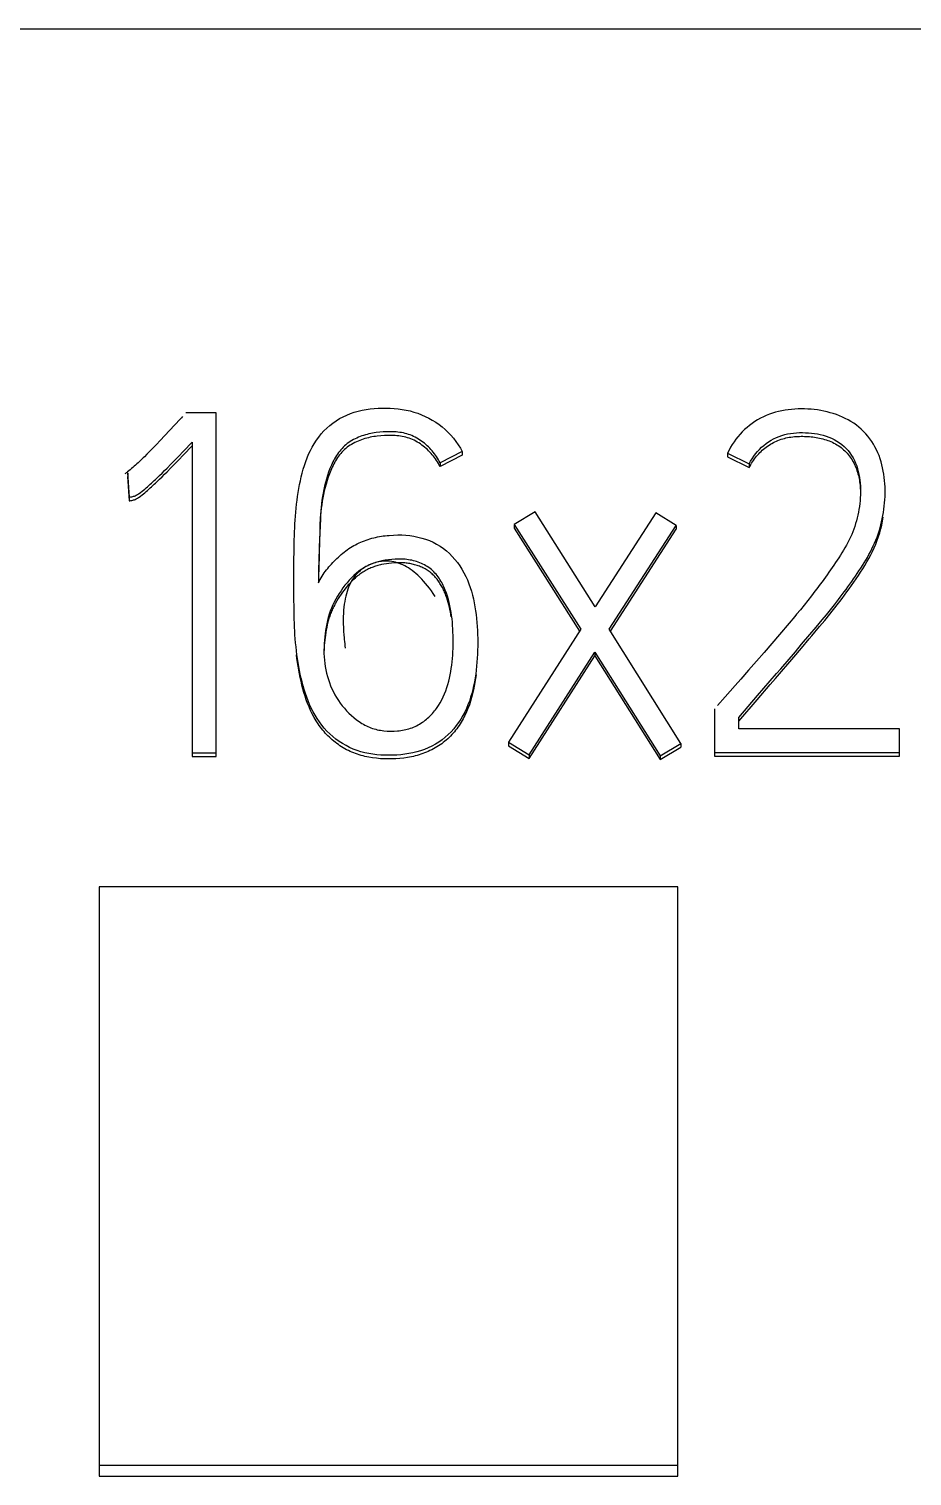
# Model space of a CAD drawing. Extents: x 0 to 594, y 0 to 420.
# Drawn here: x 262.76 to 265.81, y 358.62 to 363.62 of the extents above; entities that cross this region are included whole.
import ezdxf

# ---------------------------------------------------------------- set-up
doc = ezdxf.new("R2010")
doc.units = 0
doc.header["$LTSCALE"] = 32.67
doc.layers.add('10000_FRONT', color=7, linetype='CONTINUOUS')
doc.layers.add('10500_FRONT_LABELING', color=7, linetype='CONTINUOUS')

msp = doc.modelspace()

# ---------------------------------------------------------------- linework, layer by layer
at = {"layer": '10000_FRONT', "color": 7, "linetype": 'CONTINUOUS'}
for p, q in [((255.6, 363.617), (280.4, 363.617)), ((263, 360.6525), (263, 358.6157)), ((265, 360.6525), (263, 360.6525)), ((265, 358.6157), (265, 360.6525)), ((263, 358.6538), (265, 358.6538)), ((263, 358.6157), (265, 358.6157))]:
    msp.add_line(p, q, dxfattribs=at)
at = {"layer": '10500_FRONT_LABELING', "color": 7, "linetype": 'CONTINUOUS'}
for p, q in [((263.2796, 362.2686), (263.2429, 362.2291)), ((263.4041, 362.2906), (263.2993, 362.2906)), ((263.4041, 361.1021), (263.4041, 362.2906)), ((263.21, 362.1942), (263.1976, 362.1812)), ((263.2265, 362.2116), (263.21, 362.1942)), ((263.2429, 362.2291), (263.2265, 362.2116)), ((263.1725, 362.1554), (263.1641, 362.1469)), ((263.1851, 362.1683), (263.1725, 362.1554)), ((263.1976, 362.1812), (263.1851, 362.1683)), ((263.2737, 362.1395), (263.2909, 362.1574)), ((263.2737, 362.1268), (263.2909, 362.1447)), ((263.2909, 362.1574), (263.3209, 362.189)), ((263.2909, 362.1447), (263.3209, 362.1763)), ((263.3209, 362.189), (263.3209, 361.1021)), ((264.2546, 362.1563), (264.178, 362.117)), ((264.2546, 362.1436), (264.178, 362.1043)), ((264.2546, 362.1563), (264.2546, 362.1436)), ((265.1717, 362.1514), (265.1717, 362.1387)), ((265.1717, 362.1514), (265.2466, 362.1137)), ((263.2258, 362.0906), (263.2346, 362.0994)), ((263.2346, 362.0994), (263.2477, 362.1127)), ((263.2346, 362.0867), (263.2477, 362.1)), ((263.2477, 362.1127), (263.2607, 362.1261)), ((263.2477, 362.1), (263.2607, 362.1134)), ((263.2607, 362.1261), (263.2737, 362.1395)), ((263.2607, 362.1134), (263.2737, 362.1268)), ((264.178, 362.117), (264.178, 362.1043)), ((265.1717, 362.1387), (265.2466, 362.101)), ((265.2466, 362.1137), (265.2466, 362.101)), ((263.0979, 362.0826), (263.1029, 361.9991)), ((263.0979, 362.0699), (263.1029, 361.9864)), ((263.098, 362.0813), (263.098, 362.0686)), ((263.208, 362.0731), (263.2169, 362.0818)), ((263.208, 362.0604), (263.2169, 362.0691)), ((263.2169, 362.0818), (263.2258, 362.0906)), ((263.2169, 362.0691), (263.2258, 362.0779)), ((263.2258, 362.0779), (263.2346, 362.0867)), ((263.1029, 361.9991), (263.1029, 361.9864)), ((264.5059, 361.9483), (264.4344, 361.9041)), ((264.714, 361.6192), (264.5059, 361.9483)), ((264.9237, 361.945), (264.714, 361.6192)), ((264.9936, 361.9008), (264.9237, 361.945)), ((264.4344, 361.9041), (264.4344, 361.8914)), ((264.4344, 361.9041), (264.664, 361.5422)), ((264.7622, 361.5422), (264.9936, 361.9008)), ((264.9936, 361.9008), (264.9936, 361.8881)), ((263.7612, 361.8501), (263.7582, 361.7521)), ((264.0016, 361.8664), (264.0316, 361.8681)), ((264.4344, 361.8914), (264.66, 361.5359)), ((264.7663, 361.5358), (264.9936, 361.8881)), ((263.6726, 361.7828), (263.673, 361.8102)), ((263.6721, 361.728), (263.6723, 361.7554)), ((263.6723, 361.7554), (263.6726, 361.7828)), ((263.6721, 361.6929), (263.6721, 361.728)), ((263.6722, 361.6732), (263.6721, 361.7006)), ((263.6724, 361.6458), (263.6722, 361.6732)), ((263.6729, 361.6184), (263.6724, 361.6458)), ((265.4612, 361.6574), (265.4486, 361.6414)), ((265.4736, 361.6735), (265.4612, 361.6574)), ((263.6734, 361.591), (263.6729, 361.6184)), ((265.4359, 361.6255), (265.423, 361.6097)), ((265.4486, 361.6414), (265.4359, 361.6255)), ((265.4988, 361.5754), (265.5129, 361.5926)), ((265.5072, 361.5729), (265.5246, 361.5944)), ((265.5129, 361.5926), (265.5268, 361.6098)), ((265.5268, 361.6098), (265.5406, 361.6272)), ((264.664, 361.5422), (264.4144, 361.1525)), ((265.0102, 361.1476), (264.7622, 361.5422)), ((265.3838, 361.5629), (265.3508, 361.5241)), ((265.4035, 361.5862), (265.3838, 361.5629)), ((265.4562, 361.5241), (265.4776, 361.5497)), ((265.4776, 361.5497), (265.4988, 361.5754)), ((265.4896, 361.5515), (265.5072, 361.5729)), ((264.2229, 361.5024), (264.2228, 361.509)), ((264.3079, 361.4967), (264.3079, 361.4789)), ((265.3243, 361.4932), (265.2977, 361.4624)), ((265.3508, 361.5241), (265.3243, 361.4932)), ((265.4272, 361.4771), (265.454, 361.5089)), ((265.4275, 361.4902), (265.4562, 361.5241)), ((264.4859, 361.1083), (264.7123, 361.4636)), ((264.4859, 361.0956), (264.7123, 361.4509)), ((264.7123, 361.4636), (264.7123, 361.4509)), ((264.7123, 361.4636), (264.9387, 361.105)), ((264.7123, 361.4509), (264.9387, 361.0923)), ((265.2977, 361.4624), (265.271, 361.4316)), ((265.3551, 361.4059), (265.4059, 361.4648)), ((265.4002, 361.4455), (265.4272, 361.4771)), ((265.4059, 361.4648), (265.4275, 361.4902)), ((265.2443, 361.4009), (265.2174, 361.3703)), ((265.271, 361.4316), (265.2443, 361.4009)), ((265.2733, 361.2985), (265.3186, 361.351)), ((265.2752, 361.3134), (265.3187, 361.3639)), ((265.1636, 361.3092), (265.1367, 361.2786)), ((265.2099, 361.2376), (265.2752, 361.3134)), ((265.2099, 361.2249), (265.2733, 361.2985)), ((265.1267, 361.2671), (265.1267, 361.1038)), ((265.2099, 361.1983), (265.2099, 361.2376)), ((265.7658, 361.1983), (265.2099, 361.1983)), ((265.7658, 361.1038), (265.7658, 361.1983)), ((264.4144, 361.1525), (264.4144, 361.1398)), ((264.4144, 361.1525), (264.4859, 361.1083)), ((264.9387, 361.105), (265.0102, 361.1476)), ((265.0102, 361.1476), (265.0102, 361.1349)), ((263.3209, 361.1148), (263.4041, 361.1148)), ((263.3209, 361.1021), (263.4041, 361.1021)), ((264.4144, 361.1398), (264.4859, 361.0956)), ((264.4859, 361.1083), (264.4859, 361.0956)), ((264.9387, 361.0923), (265.0102, 361.1349)), ((264.9387, 361.105), (264.9387, 361.0923)), ((265.1267, 361.1165), (265.7658, 361.1165)), ((265.1267, 361.1038), (265.7658, 361.1038))]:
    msp.add_line(p, q, dxfattribs=at)
for points in [[(263.673, 361.8102), (263.6734, 361.8376), (263.6738, 361.8513), (263.6742, 361.865), (263.6747, 361.8787), (263.6753, 361.8924), (263.676, 361.9061), (263.6769, 361.9198), (263.6779, 361.9335), (263.6791, 361.9471), (263.6803, 361.9608), (263.6818, 361.9744), (263.6834, 361.988), (263.6852, 362.0016), (263.6872, 362.0152), (263.6894, 362.0287), (263.6919, 362.0422), (263.6948, 362.0556), (263.6979, 362.069), (263.7012, 362.0822), (263.7049, 362.0955), (263.709, 362.1086), (263.7134, 362.1216), (263.7182, 362.1345), (263.7235, 362.1471), (263.7294, 362.1596), (263.7358, 362.1717), (263.7428, 362.1836), (263.7502, 362.1952), (263.7583, 362.2064), (263.7669, 362.2172), (263.7761, 362.2275), (263.7859, 362.2372), (263.7963, 362.2464), (263.8072, 362.2549), (263.8186, 362.2628), (263.8304, 362.2701), (263.8426, 362.2768), (263.8551, 362.2827), (263.868, 362.288), (263.8812, 362.2925), (263.8946, 362.2964), (263.9081, 362.2995), (263.9218, 362.302), (263.9356, 362.3039), (263.9495, 362.3054), (263.9634, 362.3063), (263.9773, 362.3068), (263.9913, 362.3069), (264.0052, 362.3065), (264.0191, 362.3056), (264.033, 362.3043), (264.0468, 362.3023), (264.0605, 362.2997), (264.074, 362.2966), (264.0875, 362.2928)], [(264.0875, 362.2928), (264.1007, 362.2885), (264.1137, 362.2835), (264.1264, 362.2779), (264.1389, 362.2717), (264.151, 362.265), (264.1628, 362.2577), (264.1742, 362.2498), (264.1852, 362.2413), (264.1958, 362.2323), (264.2058, 362.2228), (264.2153, 362.2128), (264.2243, 362.2023), (264.2327, 362.1913), (264.2406, 362.18), (264.2479, 362.1683), (264.2546, 362.1563)], [(265.7159, 362.0051), (265.7159, 362.0231), (265.7156, 362.0342), (265.715, 362.0452), (265.7141, 362.0562), (265.7128, 362.0672), (265.7113, 362.0781), (265.7095, 362.089), (265.7073, 362.0998), (265.7048, 362.1106), (265.702, 362.1213), (265.6987, 362.1318), (265.695, 362.1422), (265.6908, 362.1525), (265.6861, 362.1625), (265.681, 362.1724), (265.6755, 362.182), (265.6696, 362.1914), (265.6632, 362.2004), (265.6563, 362.2091), (265.649, 362.2175), (265.6413, 362.2256), (265.6334, 362.2334), (265.6252, 362.2409), (265.6165, 362.2479), (265.6075, 362.2544), (265.598, 362.2604), (265.5883, 362.2659), (265.5784, 362.271), (265.5682, 362.2757), (265.5579, 362.28), (265.5474, 362.2839), (265.5368, 362.2875), (265.5261, 362.2907), (265.5152, 362.2937), (265.5043, 362.2962), (265.4933, 362.2984), (265.4822, 362.3001), (265.4711, 362.3014), (265.4599, 362.3024), (265.4487, 362.3031), (265.4375, 362.3035), (265.4263, 362.3037), (265.415, 362.3035), (265.4038, 362.303), (265.3925, 362.3021), (265.3813, 362.301), (265.3701, 362.2994), (265.359, 362.2975), (265.348, 362.2951), (265.3371, 362.2923), (265.3264, 362.289), (265.3158, 362.2853), (265.3054, 362.2811), (265.2951, 362.2765), (265.2851, 362.2714), (265.2754, 362.2658), (265.2658, 362.2598), (265.2566, 362.2535), (265.2476, 362.2467), (265.2389, 362.2396), (265.2305, 362.2321), (265.2224, 362.2243), (265.2147, 362.2162), (265.2074, 362.2077), (265.2004, 362.199), (265.1938, 362.1899), (265.1876, 362.1807), (265.1818, 362.1711), (265.1765, 362.1614), (265.1717, 362.1514)], [(263.2876, 362.2775), (263.2836, 362.273), (263.2796, 362.2686)], [(264.178, 362.1043), (264.1751, 362.1099), (264.172, 362.1154), (264.1687, 362.1208), (264.1654, 362.126), (264.1619, 362.131), (264.1583, 362.136), (264.1546, 362.1408), (264.1507, 362.1455), (264.1467, 362.1501), (264.1425, 362.1545), (264.1382, 362.1589), (264.1338, 362.1632), (264.1292, 362.1673), (264.1245, 362.1714), (264.1197, 362.1753), (264.1147, 362.179), (264.1096, 362.1826), (264.1044, 362.1861), (264.0991, 362.1893), (264.0937, 362.1924), (264.0882, 362.1952), (264.0826, 362.1979), (264.0769, 362.2003), (264.0711, 362.2024), (264.0652, 362.2043), (264.0593, 362.206), (264.0533, 362.2075), (264.0472, 362.2087), (264.0411, 362.2097), (264.0349, 362.2106), (264.0287, 362.2112), (264.0225, 362.2117), (264.0163, 362.2121), (264.0101, 362.2123), (263.9976, 362.2123), (263.9852, 362.2119), (263.9729, 362.2111), (263.9606, 362.2098), (263.9545, 362.209), (263.9484, 362.208), (263.9423, 362.2069), (263.9362, 362.2056), (263.9301, 362.2042), (263.9241, 362.2027), (263.918, 362.201), (263.912, 362.1991), (263.9061, 362.1971), (263.9002, 362.1949), (263.8944, 362.1925), (263.8886, 362.19), (263.883, 362.1872), (263.8775, 362.1844), (263.8721, 362.1813), (263.8668, 362.178), (263.8617, 362.1746), (263.8567, 362.171), (263.852, 362.1671), (263.8474, 362.1631), (263.8429, 362.1589), (263.8387, 362.1545), (263.8346, 362.15), (263.8307, 362.1452), (263.827, 362.1403), (263.8234, 362.1353), (263.82, 362.1302), (263.8168, 362.1249), (263.8136, 362.1195), (263.8106, 362.114), (263.8078, 362.1085), (263.8051, 362.1028), (263.8, 362.0913), (263.7953, 362.0797), (263.7911, 362.0679), (263.7872, 362.0561), (263.7836, 362.0442), (263.7804, 362.0323), (263.7775, 362.0204), (263.7749, 362.0084), (263.7726, 361.9964), (263.7706, 361.9844), (263.7688, 361.9723), (263.7673, 361.9602), (263.7661, 361.9481), (263.765, 361.9359), (263.7641, 361.9237), (263.7628, 361.8992), (263.7619, 361.8747), (263.7612, 361.8501)], [(264.178, 362.117), (264.175, 362.1227), (264.1719, 362.1283), (264.1686, 362.1337), (264.1652, 362.139), (264.1616, 362.1441), (264.158, 362.1491), (264.1542, 362.154), (264.1502, 362.1588), (264.1461, 362.1634), (264.1419, 362.1679), (264.1375, 362.1723), (264.133, 362.1767), (264.1283, 362.1808), (264.1235, 362.1849), (264.1185, 362.1889), (264.1135, 362.1926), (264.1083, 362.1963), (264.103, 362.1997), (264.0976, 362.2029), (264.092, 362.206), (264.0864, 362.2088), (264.0807, 362.2114), (264.0748, 362.2138), (264.0689, 362.2159), (264.0629, 362.2177), (264.0569, 362.2193), (264.0508, 362.2207), (264.0446, 362.2219), (264.0383, 362.2228), (264.0321, 362.2236), (264.0258, 362.2242), (264.0195, 362.2246), (264.0131, 362.2249), (264.0068, 362.225), (263.9942, 362.2249), (263.9816, 362.2244), (263.9691, 362.2235), (263.9567, 362.222), (263.9505, 362.221), (263.9443, 362.22), (263.9381, 362.2187), (263.9319, 362.2174), (263.9258, 362.2158), (263.9196, 362.2141), (263.9135, 362.2123), (263.9075, 362.2102), (263.9015, 362.2081), (263.8955, 362.2057), (263.8897, 362.2031), (263.884, 362.2004), (263.8783, 362.1975), (263.8728, 362.1944), (263.8675, 362.1912), (263.8623, 362.1877), (263.8572, 362.184), (263.8523, 362.1802), (263.8476, 362.1761), (263.8431, 362.1718), (263.8388, 362.1674), (263.8347, 362.1627), (263.8308, 362.1579), (263.827, 362.153), (263.8233, 362.1479), (263.8199, 362.1427), (263.8166, 362.1373), (263.8134, 362.1318), (263.8104, 362.1263), (263.8075, 362.1206), (263.8047, 362.1149), (263.8021, 362.109), (263.7972, 362.0973), (263.7927, 362.0853), (263.7886, 362.0733), (263.7849, 362.0613), (263.7815, 362.0492), (263.7785, 362.0372), (263.7757, 362.025), (263.7733, 362.0129), (263.7712, 362.0006), (263.7693, 361.9884), (263.7677, 361.9761), (263.7664, 361.9638), (263.7652, 361.9514), (263.7643, 361.939), (263.7635, 361.9266), (263.7624, 361.9018), (263.7616, 361.8768)], [(265.2466, 362.1137), (265.2511, 362.1227), (265.2562, 362.1315), (265.2618, 362.1401), (265.2679, 362.1483), (265.2744, 362.1563), (265.2814, 362.1639), (265.2887, 362.1711), (265.2965, 362.1779), (265.3046, 362.1843), (265.313, 362.1902), (265.3217, 362.1957), (265.3307, 362.2007), (265.34, 362.2051), (265.3495, 362.209), (265.3592, 362.2123), (265.3691, 362.2151), (265.3791, 362.2173), (265.3893, 362.219), (265.3996, 362.2203), (265.4099, 362.2212), (265.4203, 362.2217), (265.4306, 362.2218), (265.4409, 362.2216), (265.4512, 362.2211), (265.4615, 362.2202), (265.4717, 362.2189), (265.4818, 362.2172), (265.4919, 362.2151), (265.5019, 362.2126), (265.5118, 362.2096), (265.5215, 362.2062), (265.531, 362.2022), (265.5403, 362.1977), (265.5492, 362.1927), (265.5578, 362.1871), (265.5661, 362.181), (265.5739, 362.1743), (265.5812, 362.1671), (265.588, 362.1595), (265.5943, 362.1515), (265.6001, 362.1431), (265.6053, 362.1343), (265.6099, 362.1253), (265.6141, 362.1161), (265.6177, 362.1066), (265.6208, 362.097), (265.6234, 362.0872), (265.6256, 362.0773), (265.6273, 362.0673), (265.6288, 362.0573), (265.6298, 362.0472), (265.6306, 362.0372), (265.6309, 362.0271), (265.631, 362.0169), (265.6308, 362.0068), (265.6303, 361.9967), (265.6295, 361.9866), (265.6285, 361.9766), (265.6272, 361.9666), (265.6256, 361.9566), (265.6237, 361.9466), (265.6216, 361.9367), (265.6193, 361.9269), (265.6168, 361.9171), (265.6141, 361.9073), (265.6111, 361.8976), (265.6078, 361.8881), (265.6043, 361.8786), (265.6004, 361.8692), (265.5962, 361.86), (265.5918, 361.8508), (265.5871, 361.8418), (265.5823, 361.8329), (265.5773, 361.8241), (265.5721, 361.8153), (265.5669, 361.8066), (265.5615, 361.798), (265.556, 361.7895), (265.5504, 361.781), (265.5448, 361.7725), (265.5392, 361.7641), (265.5334, 361.7557), (265.5277, 361.7473), (265.5218, 361.739), (265.516, 361.7307), (265.51, 361.7224), (265.5041, 361.7142), (265.4981, 361.706), (265.492, 361.6978), (265.4859, 361.6897), (265.4798, 361.6815), (265.4736, 361.6735)], [(265.2466, 362.101), (265.2491, 362.1062), (265.2518, 362.1112), (265.2547, 362.1162), (265.2577, 362.1211), (265.2609, 362.126), (265.2642, 362.1307), (265.2677, 362.1354), (265.2713, 362.1399), (265.2751, 362.1443), (265.279, 362.1487), (265.2831, 362.1529), (265.2872, 362.1569), (265.2915, 362.1609), (265.2959, 362.1647), (265.3005, 362.1684), (265.3051, 362.172), (265.3098, 362.1754), (265.3147, 362.1787), (265.3196, 362.1818), (265.3247, 362.1847), (265.3298, 362.1875), (265.335, 362.1901), (265.3403, 362.1925), (265.3456, 362.1948), (265.3511, 362.1969), (265.3566, 362.1988), (265.3621, 362.2005), (265.3677, 362.202), (265.3734, 362.2034), (265.3791, 362.2046), (265.3849, 362.2056), (265.3906, 362.2065), (265.3965, 362.2073), (265.4023, 362.2079), (265.4081, 362.2083), (265.414, 362.2087), (265.4199, 362.2089), (265.4257, 362.2091), (265.4316, 362.2091), (265.4374, 362.209), (265.4433, 362.2088), (265.4491, 362.2085), (265.455, 362.2081), (265.4608, 362.2076), (265.4666, 362.2069), (265.4723, 362.2061), (265.4781, 362.2052), (265.4838, 362.2041), (265.4895, 362.203), (265.4952, 362.2016), (265.5008, 362.2002), (265.5065, 362.1986), (265.512, 362.1968), (265.5176, 362.1949), (265.523, 362.1929), (265.5284, 362.1907), (265.5337, 362.1883), (265.539, 362.1857), (265.5441, 362.183), (265.5492, 362.1801), (265.5541, 362.177), (265.5589, 362.1737), (265.5636, 362.1702), (265.5681, 362.1666), (265.5725, 362.1628), (265.5768, 362.1588), (265.5809, 362.1547), (265.5849, 362.1505), (265.5887, 362.1461), (265.5923, 362.1415), (265.5957, 362.1369), (265.5989, 362.1321), (265.602, 362.1273), (265.6049, 362.1223), (265.6076, 362.1172), (265.6102, 362.1121), (265.6126, 362.1069), (265.6148, 362.1016), (265.6169, 362.0962), (265.6188, 362.0908), (265.6205, 362.0853), (265.622, 362.0798), (265.6235, 362.0742), (265.6247, 362.0686), (265.6259, 362.063), (265.6269, 362.0574), (265.6278, 362.0517), (265.6286, 362.046), (265.6293, 362.0403), (265.6298, 362.0346), (265.6303, 362.0289), (265.6306, 362.0232), (265.6309, 362.0175), (265.631, 362.0118)], [(263.1641, 362.1469), (263.1556, 362.1384), (263.1514, 362.1342), (263.1471, 362.13), (263.1427, 362.1259), (263.1384, 362.1217), (263.134, 362.1176), (263.1296, 362.1136), (263.1252, 362.1095), (263.1207, 362.1056), (263.1162, 362.1016), (263.1116, 362.0977), (263.107, 362.0938), (263.1024, 362.09), (263.0977, 362.0863), (263.0953, 362.0844), (263.0929, 362.0827), (263.0904, 362.081), (263.0879, 362.0793)], [(263.1029, 361.9991), (263.1044, 361.9991), (263.106, 361.9992), (263.1091, 361.9996), (263.1122, 362.0002), (263.1153, 362.0009), (263.1183, 362.0017), (263.1213, 362.0027), (263.1242, 362.0039), (263.127, 362.0052), (263.1297, 362.0067), (263.1324, 362.0083), (263.1351, 362.01), (263.1376, 362.0118), (263.1427, 362.0154), (263.1477, 362.0191), (263.1526, 362.023), (263.1575, 362.0269), (263.1622, 362.0309), (263.167, 362.035), (263.1716, 362.0391), (263.1763, 362.0433), (263.1809, 362.0474), (263.1855, 362.0517), (263.19, 362.0559), (263.1946, 362.0602), (263.1991, 362.0645), (263.208, 362.0731)], [(263.1029, 361.9864), (263.1044, 361.9864), (263.106, 361.9865), (263.1091, 361.9869), (263.1122, 361.9875), (263.1153, 361.9882), (263.1183, 361.989), (263.1213, 361.99), (263.1242, 361.9912), (263.127, 361.9925), (263.1297, 361.994), (263.1324, 361.9956), (263.1351, 361.9973), (263.1376, 361.9991), (263.1427, 362.0027), (263.1477, 362.0064), (263.1526, 362.0103), (263.1575, 362.0142), (263.1622, 362.0182), (263.167, 362.0223), (263.1716, 362.0264), (263.1763, 362.0306), (263.1809, 362.0347), (263.1855, 362.039), (263.19, 362.0432), (263.1946, 362.0475), (263.1991, 362.0518), (263.208, 362.0604)], [(265.5406, 361.6272), (265.5475, 361.636), (265.5543, 361.6447), (265.5611, 361.6535), (265.5678, 361.6624), (265.5744, 361.6712), (265.5811, 361.6802), (265.5876, 361.6891), (265.5941, 361.6981), (265.6006, 361.7071), (265.607, 361.7162), (265.6133, 361.7253), (265.6196, 361.7345), (265.6257, 361.7437), (265.6318, 361.753), (265.6377, 361.7623), (265.6436, 361.7717), (265.6493, 361.7813), (265.6548, 361.7908), (265.6602, 361.8005), (265.6654, 361.8103), (265.6704, 361.8202), (265.6751, 361.8302), (265.6797, 361.8403), (265.6839, 361.8505), (265.688, 361.8608), (265.6917, 361.8712), (265.6953, 361.8817), (265.6984, 361.8923), (265.7013, 361.9029), (265.704, 361.9137), (265.7063, 361.9244), (265.7084, 361.9353), (265.7103, 361.9462), (265.7119, 361.9571), (265.7132, 361.9681), (265.7142, 361.979), (265.715, 361.99), (265.7156, 362.0011), (265.7159, 362.0121)], [(265.5246, 361.5944), (265.5333, 361.6053), (265.5419, 361.6161), (265.5504, 361.627), (265.5589, 361.638), (265.5673, 361.649), (265.5756, 361.6601), (265.5838, 361.6712), (265.592, 361.6824), (265.6001, 361.6937), (265.6081, 361.705), (265.6159, 361.7164), (265.6237, 361.7279), (265.6313, 361.7395), (265.6387, 361.7511), (265.6459, 361.7629), (265.6529, 361.7748), (265.6597, 361.7869), (265.6662, 361.7991), (265.6723, 361.8115), (265.6781, 361.8241), (265.6835, 361.8368), (265.6885, 361.8496), (265.6932, 361.8626), (265.6973, 361.8758), (265.701, 361.8891), (265.7043, 361.9025), (265.7072, 361.9159), (265.7096, 361.9295)], [(264.0316, 361.8681), (264.0455, 361.8683), (264.0594, 361.8677), (264.0733, 361.8661), (264.0871, 361.8639), (264.1008, 361.861), (264.1144, 361.8575), (264.1277, 361.8534), (264.1408, 361.8486), (264.1535, 361.843), (264.1659, 361.8366), (264.1778, 361.8295), (264.1892, 361.8215), (264.2001, 361.8129), (264.2104, 361.8036), (264.2201, 361.7937), (264.2293, 361.7833), (264.2379, 361.7724), (264.2459, 361.7611), (264.2533, 361.7494), (264.2601, 361.7374), (264.2663, 361.7251), (264.272, 361.7125), (264.2771, 361.6997), (264.2818, 361.6868), (264.2859, 361.6736), (264.2896, 361.6604), (264.2929, 361.647), (264.2957, 361.6335), (264.2983, 361.62), (264.3005, 361.6065), (264.3023, 361.5929), (264.3039, 361.5792), (264.3052, 361.5656), (264.3062, 361.5519), (264.3069, 361.5382), (264.3075, 361.5245), (264.3078, 361.5108), (264.3079, 361.497), (264.3078, 361.4833), (264.3075, 361.4696), (264.307, 361.4559), (264.3062, 361.4422), (264.3053, 361.4285), (264.304, 361.4149), (264.3026, 361.4012), (264.3008, 361.3876), (264.2987, 361.374), (264.2964, 361.3605), (264.2937, 361.347), (264.2906, 361.3336), (264.2872, 361.3203), (264.2833, 361.3071), (264.279, 361.2941), (264.2741, 361.2812), (264.2688, 361.2685), (264.263, 361.256), (264.2565, 361.2437), (264.2496, 361.2318), (264.242, 361.2202), (264.2339, 361.2091), (264.2252, 361.1983), (264.2159, 361.1881), (264.206, 361.1783), (264.1956, 361.1691), (264.1847, 361.1605), (264.1733, 361.1525), (264.1614, 361.1452), (264.1492, 361.1385), (264.1366, 361.1325), (264.1238, 361.1272), (264.1106, 361.1225), (264.0972, 361.1184), (264.0837, 361.115), (264.07, 361.1123), (264.0562, 361.1101), (264.0424, 361.1085), (264.0285, 361.1074), (264.0145, 361.1068), (264.0005, 361.1066), (263.9866, 361.1069), (263.9727, 361.1076), (263.9588, 361.1088), (263.945, 361.1105), (263.9312, 361.1127), (263.9176, 361.1156), (263.9041, 361.119), (263.8908, 361.1232), (263.8778, 361.1281), (263.865, 361.1337), (263.8527, 361.14), (263.8406, 361.1469), (263.829, 361.1545), (263.8177, 361.1625), (263.8069, 361.1712), (263.7965, 361.1803), (263.7867, 361.1901), (263.7774, 361.2003), (263.7687, 361.211), (263.7605, 361.2221), (263.7528, 361.2335), (263.7456, 361.2453), (263.7388, 361.2573), (263.7326, 361.2695), (263.7268, 361.282), (263.7215, 361.2947), (263.7167, 361.3075), (263.7123, 361.3205), (263.7082, 361.3336), (263.7044, 361.3468), (263.7008, 361.3601), (263.6976, 361.3734), (263.6945, 361.3868), (263.6917, 361.4002), (263.6892, 361.4137), (263.687, 361.4272), (263.6849, 361.4408), (263.6831, 361.4543), (263.6814, 361.4679), (263.6799, 361.4816), (263.6785, 361.4952), (263.6773, 361.5089), (263.6763, 361.5225), (263.6754, 361.5362), (263.6747, 361.5499), (263.6742, 361.5636), (263.6737, 361.5773), (263.6734, 361.591)], [(263.757, 361.7027), (263.7599, 361.7086), (263.7631, 361.7145), (263.7664, 361.7202), (263.7698, 361.7259), (263.7734, 361.7315), (263.7772, 361.737), (263.7811, 361.7424), (263.7852, 361.7476), (263.7894, 361.7527), (263.7938, 361.7578), (263.7982, 361.7627), (263.8027, 361.7676), (263.8073, 361.7725), (263.812, 361.7773), (263.8166, 361.7821), (263.8214, 361.7868), (263.8262, 361.7914), (263.8312, 361.796), (263.8362, 361.8004), (263.8412, 361.8047), (263.8464, 361.8089), (263.8517, 361.813), (263.8571, 361.817), (263.8626, 361.8208), (263.8682, 361.8244), (263.8739, 361.8279), (263.8797, 361.8313), (263.8856, 361.8345), (263.8916, 361.8375), (263.8977, 361.8405), (263.9038, 361.8432), (263.91, 361.8458), (263.9163, 361.8483), (263.9226, 361.8506), (263.929, 361.8528), (263.9354, 361.8548), (263.9419, 361.8567), (263.9484, 361.8584), (263.955, 361.8599), (263.9616, 361.8613), (263.9682, 361.8626), (263.9749, 361.8637), (263.9815, 361.8646), (263.9882, 361.8654), (263.9949, 361.866), (264.0016, 361.8664)], [(263.7616, 361.8768), (263.7601, 361.827), (263.7586, 361.7773)], [(263.7586, 361.7773), (263.7579, 361.7524), (263.7573, 361.7276), (263.757, 361.7027)], [(263.7582, 361.7521), (263.7576, 361.7276), (263.7571, 361.7031)], [(263.9216, 361.7587), (263.9166, 361.7559), (263.9117, 361.7528), (263.9069, 361.7497), (263.9021, 361.7464), (263.8975, 361.7429), (263.8885, 361.7357), (263.88, 361.7281), (263.8718, 361.72), (263.8639, 361.7117), (263.8564, 361.703), (263.8491, 361.6941), (263.8422, 361.6849), (263.8355, 361.6756), (263.8291, 361.666), (263.8229, 361.6563), (263.8171, 361.6464), (263.8117, 361.6363), (263.8067, 361.6261), (263.8021, 361.6156), (263.798, 361.605), (263.7943, 361.5942), (263.7911, 361.5832), (263.7883, 361.5721), (263.7858, 361.5609), (263.7837, 361.5497), (263.7819, 361.5383), (263.7804, 361.5269), (263.7791, 361.5155), (263.7781, 361.5041), (263.7772, 361.4927), (263.7767, 361.4813), (263.7764, 361.4699), (263.7765, 361.4585), (263.777, 361.4471), (263.7778, 361.4357), (263.7791, 361.4243), (263.7808, 361.413), (263.7829, 361.4017), (263.7854, 361.3906), (263.7884, 361.3795), (263.7917, 361.3685), (263.7954, 361.3577), (263.7995, 361.347), (263.8041, 361.3365), (263.809, 361.3262), (263.8143, 361.316), (263.8201, 361.3061), (263.8262, 361.2965), (263.8328, 361.2871), (263.8397, 361.2779), (263.847, 361.2691), (263.8547, 361.2606), (263.8627, 361.2523), (263.8711, 361.2445), (263.8798, 361.2369), (263.8889, 361.2297), (263.8983, 361.223), (263.9031, 361.2197), (263.9079, 361.2166), (263.9129, 361.2137), (263.9179, 361.2109), (263.923, 361.2083), (263.9282, 361.2058), (263.9335, 361.2036), (263.9389, 361.2015), (263.9443, 361.1997), (263.9498, 361.198), (263.9553, 361.1965), (263.9609, 361.1951), (263.9666, 361.194), (263.9723, 361.193), (263.978, 361.1922), (263.9838, 361.1915), (263.9954, 361.1905), (264.007, 361.1902), (264.0187, 361.1903), (264.0303, 361.191), (264.0361, 361.1915), (264.0419, 361.1922), (264.0476, 361.193), (264.0533, 361.1941), (264.059, 361.1953), (264.0646, 361.1966), (264.0701, 361.1982), (264.0756, 361.1999), (264.081, 361.2018), (264.0863, 361.2039), (264.0916, 361.2063), (264.0968, 361.2088), (264.1019, 361.2115), (264.1069, 361.2144), (264.1118, 361.2174), (264.1166, 361.2207), (264.1213, 361.224), (264.1259, 361.2275), (264.1304, 361.2312), (264.1348, 361.2349), (264.1391, 361.2388), (264.1432, 361.2428), (264.1472, 361.2469), (264.1511, 361.2511), (264.1549, 361.2554), (264.1586, 361.2598), (264.1622, 361.2643), (264.1656, 361.2689), (264.1721, 361.2784), (264.1781, 361.2881), (264.1836, 361.2981), (264.1886, 361.3084), (264.1932, 361.3189), (264.1973, 361.3296), (264.2011, 361.3404), (264.2044, 361.3513), (264.2075, 361.3624), (264.2102, 361.3735), (264.2126, 361.3846), (264.2147, 361.3959), (264.2165, 361.4072), (264.218, 361.4185), (264.2193, 361.4298), (264.2204, 361.4412), (264.2213, 361.4526), (264.222, 361.464), (264.2225, 361.4754), (264.2228, 361.4868), (264.223, 361.4982), (264.223, 361.5096), (264.2228, 361.521), (264.2224, 361.5324), (264.2219, 361.5438), (264.2211, 361.5552), (264.2202, 361.5666), (264.219, 361.578), (264.2176, 361.5893), (264.216, 361.6006), (264.2141, 361.6119), (264.2119, 361.6231), (264.2095, 361.6342), (264.2067, 361.6453), (264.2035, 361.6563), (264.1999, 361.6672), (264.1959, 361.6779), (264.1913, 361.6884), (264.1888, 361.6936), (264.1862, 361.6987), (264.1835, 361.7038), (264.1806, 361.7088), (264.1775, 361.7137), (264.1743, 361.7185), (264.171, 361.7232), (264.1675, 361.7278), (264.1638, 361.7323), (264.16, 361.7366), (264.156, 361.7408), (264.1519, 361.7448), (264.1476, 361.7486), (264.1431, 361.7523), (264.1385, 361.7557), (264.1337, 361.759), (264.1287, 361.762)], [(263.9349, 361.7527), (263.9308, 361.7508), (263.9268, 361.7488), (263.9228, 361.7467), (263.9189, 361.7445), (263.915, 361.7422), (263.9112, 361.7398), (263.9074, 361.7373), (263.9037, 361.7348), (263.9, 361.7321), (263.8964, 361.7294), (263.8929, 361.7266), (263.8894, 361.7237), (263.886, 361.7208), (263.8826, 361.7178), (263.8793, 361.7147), (263.876, 361.7116), (263.8728, 361.7085), (263.8697, 361.7052), (263.8666, 361.702), (263.8636, 361.6986), (263.8606, 361.6953), (263.8577, 361.6919), (263.8519, 361.6849), (263.8464, 361.6778), (263.841, 361.6706), (263.8357, 361.6632), (263.8307, 361.6558), (263.8258, 361.6482), (263.8211, 361.6405), (263.8166, 361.6327), (263.8144, 361.6288), (263.8123, 361.6248), (263.8103, 361.6208), (263.8083, 361.6168), (263.8064, 361.6128), (263.8046, 361.6087), (263.8028, 361.6046), (263.8011, 361.6005), (263.7995, 361.5963), (263.7979, 361.5921), (263.7964, 361.5879), (263.795, 361.5836), (263.7937, 361.5794), (263.7924, 361.5751), (263.7912, 361.5708), (263.79, 361.5664), (263.7879, 361.5577), (263.786, 361.5489), (263.7843, 361.5401), (263.7828, 361.5312), (263.7815, 361.5223), (263.7803, 361.5134), (263.7793, 361.5044), (263.7784, 361.4955), (263.7777, 361.4865), (263.7771, 361.4776), (263.7767, 361.4686)], [(263.9226, 361.7592), (263.9176, 361.7563), (263.9127, 361.7532), (263.9079, 361.7498), (263.9033, 361.7462), (263.8987, 361.7423), (263.8943, 361.7382), (263.89, 361.7338), (263.8859, 361.7292), (263.8819, 361.7242), (263.8781, 361.719), (263.8744, 361.7134), (263.8709, 361.7075), (263.8676, 361.7013), (263.8645, 361.6947), (263.8615, 361.6878), (263.8587, 361.6805), (263.8562, 361.6729), (263.8538, 361.6649), (263.8517, 361.6564), (263.8498, 361.6476), (263.8481, 361.6384), (263.8466, 361.6288), (263.8454, 361.6187), (263.8445, 361.6082), (263.8438, 361.5972), (263.8433, 361.5858), (263.8431, 361.5739), (263.8432, 361.5615), (263.8436, 361.5486), (263.8443, 361.5353), (263.8453, 361.5214), (263.8458, 361.5143), (263.8465, 361.507), (263.8473, 361.4996), (263.8481, 361.4921), (263.849, 361.4844), (263.85, 361.4766)], [(264.1287, 361.762), (264.1237, 361.7649), (264.1184, 361.7675), (264.1131, 361.7699), (264.1077, 361.7722), (264.1022, 361.7742), (264.0967, 361.7761), (264.0911, 361.7777), (264.0854, 361.7792), (264.0798, 361.7805), (264.0741, 361.7816), (264.0684, 361.7826), (264.0627, 361.7834), (264.057, 361.784), (264.0512, 361.7845), (264.0455, 361.7848), (264.0339, 361.785), (264.0224, 361.7846), (264.0109, 361.7837), (263.9994, 361.7824), (263.988, 361.7806), (263.9766, 361.7784), (263.9653, 361.7758), (263.9598, 361.7743), (263.9543, 361.7726), (263.9488, 361.7708), (263.9434, 361.7689), (263.9381, 361.7667), (263.9328, 361.7644), (263.9277, 361.7619), (263.9216, 361.7587)], [(264.1611, 361.6552), (264.1544, 361.6653), (264.1477, 361.6749), (264.141, 361.6839), (264.1343, 361.6926), (264.1277, 361.7007), (264.121, 361.7084), (264.1143, 361.7156), (264.1077, 361.7224), (264.1011, 361.7287), (264.0945, 361.7346), (264.0879, 361.7401), (264.0813, 361.7451), (264.0748, 361.7498), (264.0683, 361.7541), (264.0618, 361.758), (264.0554, 361.7615), (264.049, 361.7646), (264.0426, 361.7674), (264.0363, 361.7698), (264.03, 361.7719), (264.0238, 361.7737), (264.0176, 361.7751), (264.0115, 361.7763), (264.0054, 361.7771), (263.9993, 361.7776), (263.9934, 361.7778), (263.9874, 361.7778), (263.9816, 361.7775), (263.9758, 361.7769), (263.97, 361.7761), (263.9643, 361.775), (263.9587, 361.7737), (263.9532, 361.7722), (263.9477, 361.7704), (263.9423, 361.7685), (263.937, 361.7663), (263.9318, 361.7639), (263.9266, 361.7614)], [(264.2164, 361.5853), (264.215, 361.5936), (264.2136, 361.6019), (264.2119, 361.6102), (264.2102, 361.6185), (264.2082, 361.6267), (264.206, 361.6349), (264.2037, 361.643), (264.2011, 361.6511), (264.1982, 361.659), (264.1967, 361.663), (264.1951, 361.6669), (264.1935, 361.6708), (264.1918, 361.6747), (264.19, 361.6786), (264.1881, 361.6824), (264.1861, 361.6862), (264.1841, 361.6899), (264.182, 361.6936), (264.1798, 361.6973), (264.1775, 361.7009), (264.1752, 361.7045), (264.1728, 361.708), (264.1702, 361.7115), (264.1676, 361.7149), (264.165, 361.7182), (264.1622, 361.7214), (264.1593, 361.7246), (264.1564, 361.7277), (264.1533, 361.7307), (264.1502, 361.7336), (264.147, 361.7364), (264.1437, 361.7391), (264.1403, 361.7417), (264.1368, 361.7442), (264.1333, 361.7465), (264.1296, 361.7488), (264.1259, 361.7509), (264.1221, 361.753), (264.1182, 361.7549), (264.1143, 361.7567), (264.1103, 361.7584), (264.1063, 361.76), (264.1022, 361.7615), (264.0981, 361.7629), (264.094, 361.7642), (264.0898, 361.7654), (264.0856, 361.7665), (264.0815, 361.7674), (264.0773, 361.7683), (264.0731, 361.7691), (264.0688, 361.7698), (264.0646, 361.7704), (264.0604, 361.7709), (264.0561, 361.7714), (264.0519, 361.7717), (264.0476, 361.772), (264.0434, 361.7721), (264.0391, 361.7722), (264.0348, 361.7723), (264.0306, 361.7722), (264.0263, 361.7721), (264.022, 361.7719), (264.0178, 361.7716), (264.0093, 361.7709), (264.0008, 361.7699), (263.9923, 361.7686), (263.9838, 361.7672), (263.9755, 361.7655), (263.9713, 361.7645), (263.9671, 361.7635), (263.963, 361.7625), (263.9589, 361.7613), (263.9548, 361.7601), (263.9508, 361.7588), (263.9467, 361.7574), (263.9428, 361.7559), (263.9388, 361.7544), (263.9349, 361.7527)], [(265.423, 361.6097), (265.41, 361.594), (265.4035, 361.5862)], [(265.454, 361.5089), (265.463, 361.5195), (265.4896, 361.5515)], [(264.3021, 361.3849), (264.3003, 361.3717), (264.2983, 361.3586), (264.2959, 361.3455), (264.2933, 361.3325), (264.2903, 361.3195), (264.2869, 361.3066), (264.2831, 361.2938), (264.2789, 361.2812), (264.2742, 361.2687), (264.2691, 361.2564), (264.2635, 361.2443), (264.2604, 361.2383), (264.2573, 361.2324), (264.254, 361.2266), (264.2506, 361.2208), (264.2471, 361.2151), (264.2434, 361.2096), (264.2396, 361.2041), (264.2357, 361.1986), (264.2316, 361.1933), (264.2273, 361.1881), (264.223, 361.1831), (264.2185, 361.1781), (264.2138, 361.1732), (264.209, 361.1685), (264.2041, 361.1639), (264.1991, 361.1594), (264.194, 361.1551), (264.1887, 361.1509), (264.1833, 361.1468), (264.1778, 361.1429), (264.1722, 361.1392), (264.1666, 361.1356), (264.1608, 361.1321), (264.1549, 361.1288), (264.1489, 361.1257), (264.1429, 361.1227), (264.1367, 361.1199), (264.1305, 361.1172), (264.1243, 361.1147), (264.1179, 361.1123), (264.1115, 361.1101), (264.1051, 361.108), (264.0986, 361.1061), (264.0921, 361.1044), (264.0855, 361.1028), (264.0789, 361.1013), (264.0656, 361.0988), (264.0523, 361.0969), (264.0388, 361.0955), (264.0253, 361.0945), (264.0118, 361.094), (263.9983, 361.094), (263.9848, 361.0943), (263.9713, 361.095), (263.9578, 361.0962), (263.9445, 361.0979), (263.9311, 361.1), (263.9245, 361.1013), (263.9179, 361.1028), (263.9114, 361.1044), (263.9049, 361.1061), (263.8984, 361.108), (263.892, 361.1101), (263.8856, 361.1124), (263.8793, 361.1148), (263.8731, 361.1174), (263.867, 361.1201), (263.8609, 361.123), (263.8549, 361.1261), (263.849, 361.1293), (263.8432, 361.1327), (263.8374, 361.1362), (263.8318, 361.1398), (263.8262, 361.1436), (263.8208, 361.1475), (263.8154, 361.1516), (263.8102, 361.1557), (263.805, 361.16), (263.8, 361.1644), (263.7951, 361.169), (263.7903, 361.1737), (263.7856, 361.1785), (263.7811, 361.1834), (263.7767, 361.1885), (263.7724, 361.1936), (263.7683, 361.1988), (263.7642, 361.2042), (263.7603, 361.2096), (263.7566, 361.2151), (263.7493, 361.2263), (263.7425, 361.2378), (263.7362, 361.2495), (263.7303, 361.2615), (263.7249, 361.2736), (263.72, 361.286), (263.7154, 361.2985), (263.7112, 361.3111), (263.7073, 361.3238), (263.7037, 361.3366), (263.7003, 361.3494), (263.6972, 361.3624), (263.6943, 361.3753), (263.6916, 361.3883), (263.6892, 361.4014), (263.687, 361.4145), (263.685, 361.4276), (263.6832, 361.4408), (263.6815, 361.4539)], [(265.3186, 361.351), (265.3367, 361.372), (265.4002, 361.4455)], [(265.3187, 361.3639), (265.3405, 361.3891), (265.3551, 361.4059)], [(265.2174, 361.3703), (265.1972, 361.3474), (265.1636, 361.3092)]]:
    msp.add_lwpolyline(points, dxfattribs=at)

doc.saveas('drawing.dxf')
